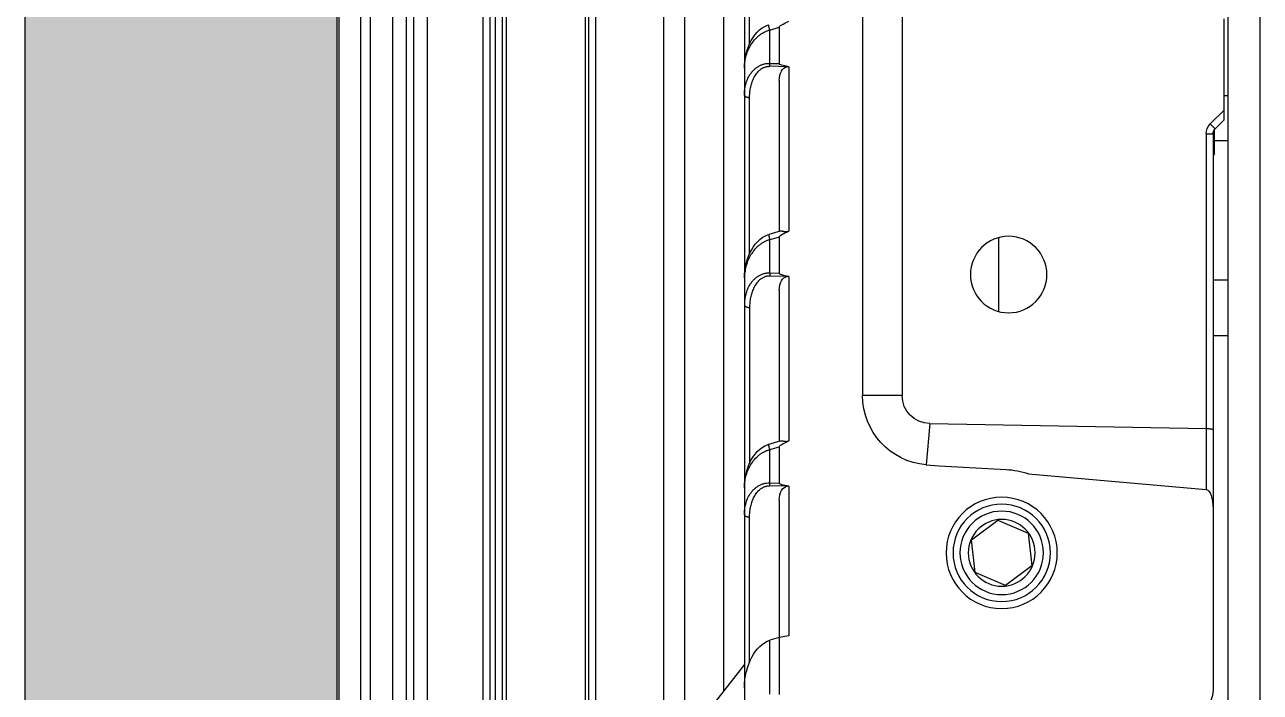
# Model space of a CAD drawing. Header units: millimetres. Extents: x 620 to 19791, y 2539 to 6969.
# Drawn here: x 18899.4 to 18988.3, y 3835.2 to 3883.2 of the extents above; entities that cross this region are included whole.
import ezdxf

# ---------------------------------------------------------------- set-up
doc = ezdxf.new("R2010")
doc.units = ezdxf.units.MM
for name, color, linetype in [('02___PRT_ALL_AXES', 7, 'Continuous'), ('_88746', 7, 'Continuous'), ('DIM', 4, 'Continuous')]:
    doc.layers.add(name, color=color, linetype=linetype)

# ---------------------------------------------------------------- blocks, each defined once
blk = doc.blocks.new('ETYFHGJM')
at = {"color": 7, "linetype": 'Continuous'}
for p, q in [((11719.627, 4129.119), (11719.627, 3869.208)), ((11718.127, 4125.053), (11718.127, 3861.381)), ((11717.762, 3915.742), (11717.762, 3920.178)), ((11709.627, 3919.867), (11709.627, 3890.47)), ((11706.784, 3918.267), (11706.784, 3890.47)), ((11716.301, 3916.738), (11715.627, 3916.94)), ((11715.627, 3916.94), (11715.627, 3914.329)), ((11716.301, 3914.346), (11716.301, 3916.738)), ((11714.927, 3914.099), (11714.927, 3902.295)), ((11715.06, 3914.1), (11716.301, 3914.132)), ((11716.301, 3914.346), (11715.627, 3914.329)), ((11715.627, 3913.114), (11715.627, 3902.272)), ((11683.627, 3910.289), (11683.627, 3912.039)), ((11717.762, 3900.666), (11717.762, 3911.868)), ((11683.627, 3910.983), (11684.621, 3909.989)), ((11683.627, 3910.289), (11684.281, 3909.635)), ((11684.914, 3909.281), (11684.427, 3909.281)), ((11684.427, 3909.281), (11684.427, 3869.317)), ((11684.914, 3909.281), (11684.914, 3888.101)), ((11715.552, 3902.294), (11716.381, 3902.045)), ((11699.827, 3896.507), (11699.827, 3901.821)), ((11715.627, 3901.865), (11716.301, 3901.662)), ((11715.627, 3901.865), (11715.627, 3899.253)), ((11716.301, 3899.27), (11716.301, 3901.662)), ((11714.927, 3899.023), (11714.927, 3887.219)), ((11715.06, 3899.025), (11716.301, 3899.056)), ((11715.627, 3899.253), (11716.301, 3899.27)), ((11715.627, 3898.038), (11715.627, 3887.196)), ((11717.762, 3896.792), (11717.762, 3885.591)), ((11706.784, 3890.47), (11709.627, 3890.47)), ((11684.912, 3888.101), (11684.912, 3883.726)), ((11704.803, 3888.458), (11684.914, 3888.101)), ((11704.803, 3888.458), (11705.063, 3885.489)), ((11716.381, 3886.97), (11715.552, 3887.219)), ((11716.301, 3886.587), (11715.627, 3886.789)), ((11715.627, 3886.789), (11715.627, 3884.178)), ((11716.301, 3884.195), (11716.301, 3886.587)), ((11704.132, 3885.408), (11699.313, 3885.155)), ((11705.063, 3885.489), (11704.132, 3885.408)), ((11697.698, 3884.845), (11684.912, 3883.726)), ((11714.927, 3883.948), (11714.927, 3873.195)), ((11715.06, 3883.949), (11716.301, 3883.981)), ((11716.301, 3884.195), (11715.627, 3884.178)), ((11715.627, 3882.963), (11715.627, 3868.986)), ((11699.907, 3881.514), (11697.731, 3880.581)), ((11701.803, 3880.096), (11699.907, 3881.514)), ((11717.762, 3871.315), (11717.762, 3881.717)), ((11697.731, 3880.581), (11697.451, 3878.231)), ((11701.523, 3877.746), (11701.803, 3880.096)), ((11697.451, 3878.231), (11699.347, 3876.813)), ((11699.347, 3876.813), (11701.523, 3877.746)), ((11714.927, 3873.195), (11715.627, 3873.081)), ((11715.627, 3873.081), (11716.301, 3872.878)), ((11716.301, 3869.004), (11716.301, 3872.878)), ((11720.627, 3867.939), (11718.127, 3871.112))]:
    blk.add_line(p, q, dxfattribs=at)
for points in [[(11718.127, 3913.998), (11718.119, 3914.265), (11718.086, 3914.599), (11718.03, 3914.916), (11717.955, 3915.216), (11717.864, 3915.495), (11717.757, 3915.753), (11717.638, 3915.99), (11717.507, 3916.208), (11717.364, 3916.408), (11717.207, 3916.589), (11717.039, 3916.749), (11716.861, 3916.887), (11716.673, 3917.001), (11716.48, 3917.088), (11716.381, 3917.121)], [(11718.127, 3898.922), (11718.119, 3899.193), (11718.086, 3899.524), (11718.03, 3899.842), (11717.955, 3900.142), (11717.862, 3900.425), (11717.753, 3900.687), (11717.632, 3900.927), (11717.499, 3901.146), (11717.353, 3901.345), (11717.197, 3901.524), (11717.029, 3901.683), (11716.851, 3901.818), (11716.665, 3901.93), (11716.472, 3902.015), (11716.381, 3902.045)], [(11718.127, 3883.847), (11718.119, 3884.115), (11718.086, 3884.448), (11718.03, 3884.766), (11717.955, 3885.065), (11717.864, 3885.344), (11717.757, 3885.602), (11717.638, 3885.84), (11717.507, 3886.057), (11717.364, 3886.257), (11717.207, 3886.438), (11717.039, 3886.598), (11716.861, 3886.737), (11716.673, 3886.85), (11716.48, 3886.937), (11716.381, 3886.97)]]:
    blk.add_lwpolyline(points, dxfattribs=at)
for radius in [4, 3.5, 2.4]:
    blk.add_circle((11699.627, 3879.164), radius, dxfattribs=at)
for centre, radius, start, end in [((11683.927, 3909.281), 0.5, 0, 45.00042), ((11683.914, 3909.281), 1, 0, 45), ((11704.627, 3890.47), 5, 275, 0), ((11699.627, 3879.164), 6, 93, 108.75533), ((11686.427, 3869.317), 2, 180, 268)]:
    blk.add_arc(centre, radius, start, end, dxfattribs=at)
for centre, major_axis, ratio, start_param, end_param in [((11711.038, 3918.307), (4.588, -1.377), 0.083503, 0.025059, 0.58464), ((11711.038, 3914.213), (-4.589, -0.117), 0.087128, 2.57979, 3.139371), ((11714.927, 3913), (0.119, 1.102), 0.625869, -1.399955, -0.020975), ((11711.038, 3903.232), (4.588, -1.377), 0.083503, 0.025059, 0.58464), ((11711.038, 3899.137), (4.589, 0.117), 0.087128, -0.561803, -0.002222), ((11714.927, 3897.924), (0.119, 1.102), 0.625869, -1.399955, -0.020975), ((11704.767, 3890.47), (2.018, 0), 0.997597, -1.552812, 0), ((11711.038, 3888.156), (4.588, -1.377), 0.083503, 0.025059, 0.58464), ((11684.927, 3882.308), (0, -1.419), 0.352375, -3.110774, -1.570796), ((11711.038, 3884.062), (-4.589, -0.117), 0.087128, 2.57979, 3.139371), ((11714.927, 3882.849), (0.119, 1.102), 0.625869, -1.399955, -0.020975), ((11716.127, 3869.779), (-0.34, 3.149), 0.625869, -1.741638, -0.258108)]:
    blk.add_ellipse(centre, major_axis=major_axis, ratio=ratio, start_param=start_param, end_param=end_param, dxfattribs=at)
for points, knots in [([(11716.301, 3916.738), (11716.309, 3916.762), (11716.323, 3916.81), (11716.341, 3916.88), (11716.358, 3916.945), (11716.369, 3916.994), (11716.376, 3917.029), (11716.38, 3917.052), (11716.383, 3917.071), (11716.385, 3917.086), (11716.386, 3917.095), (11716.386, 3917.102), (11716.386, 3917.107), (11716.386, 3917.111), (11716.385, 3917.115), (11716.384, 3917.118), (11716.383, 3917.12), (11716.382, 3917.12), (11716.381, 3917.121)], [0, 0, 0, 0, 0.194087, 0.380069, 0.55108, 0.700836, 0.765999, 0.823888, 0.873984, 0.915878, 0.933647, 0.94926, 0.962709, 0.974003, 0.983177, 0.990338, 0.995744, 1, 1, 1, 1]), ([(11718.127, 3913.998), (11718.127, 3914.132), (11718.11, 3914.402), (11718.033, 3914.805), (11717.905, 3915.202), (11717.721, 3915.588), (11717.477, 3915.956), (11717.218, 3916.233), (11716.974, 3916.429), (11716.769, 3916.559), (11716.544, 3916.667), (11716.384, 3916.718), (11716.301, 3916.738)], [0, 0, 0, 0, 0.114157, 0.229711, 0.347349, 0.467857, 0.592213, 0.721633, 0.78874, 0.857568, 0.928087, 1, 1, 1, 1]), ([(11714.927, 3914.099), (11714.949, 3914.102), (11714.994, 3914.106), (11715.038, 3914.103), (11715.06, 3914.1)], [0, 0, 0, 0, 0.502289, 1, 1, 1, 1]), ([(11718.127, 3912.082), (11718.127, 3912.207), (11718.116, 3912.395), (11718.077, 3912.643), (11718.022, 3912.889), (11717.921, 3913.191), (11717.773, 3913.476), (11717.622, 3913.689), (11717.491, 3913.841), (11717.34, 3913.981), (11717.169, 3914.106), (11716.978, 3914.211), (11716.766, 3914.29), (11716.538, 3914.339), (11716.381, 3914.347), (11716.301, 3914.346)], [0, 0, 0, 0, 0.115995, 0.173963, 0.232018, 0.348771, 0.46744, 0.528045, 0.589806, 0.653038, 0.718084, 0.785268, 0.854787, 0.926541, 1, 1, 1, 1]), ([(11716.301, 3914.132), (11716.302, 3914.166), (11716.303, 3914.237), (11716.302, 3914.309), (11716.301, 3914.346)], [0, 0, 0, 0, 0.479364, 1, 1, 1, 1]), ([(11717.762, 3911.868), (11717.762, 3911.987), (11717.751, 3912.226), (11717.7, 3912.58), (11717.627, 3912.87), (11717.547, 3913.096), (11717.475, 3913.261), (11717.39, 3913.422), (11717.256, 3913.629), (11717.089, 3913.818), (11716.885, 3913.972), (11716.738, 3914.048), (11716.611, 3914.093), (11716.51, 3914.117), (11716.407, 3914.131), (11716.337, 3914.133), (11716.301, 3914.132)], [0, 0, 0, 0, 0.120259, 0.240287, 0.360446, 0.420758, 0.481329, 0.542282, 0.603781, 0.72918, 0.793974, 0.860614, 0.894755, 0.929412, 0.964534, 1, 1, 1, 1]), ([(11717.762, 3911.868), (11717.786, 3911.869), (11717.834, 3911.873), (11717.903, 3911.887), (11717.966, 3911.908), (11718.021, 3911.934), (11718.066, 3911.966), (11718.1, 3912.001), (11718.119, 3912.035), (11718.126, 3912.062), (11718.127, 3912.075), (11718.127, 3912.082)], [0, 0, 0, 0, 0.159673, 0.31372, 0.458654, 0.591786, 0.711428, 0.817466, 0.911989, 0.956472, 1, 1, 1, 1]), ([(11684.621, 3909.989), (11684.598, 3909.966), (11684.554, 3909.921), (11684.5, 3909.866), (11684.458, 3909.824), (11684.43, 3909.795), (11684.403, 3909.767), (11684.378, 3909.742), (11684.356, 3909.718), (11684.336, 3909.698), (11684.321, 3909.682), (11684.311, 3909.671), (11684.305, 3909.664), (11684.299, 3909.658), (11684.294, 3909.652), (11684.29, 3909.647), (11684.286, 3909.643), (11684.284, 3909.64), (11684.282, 3909.638), (11684.281, 3909.636), (11684.28, 3909.635), (11684.28, 3909.635), (11684.281, 3909.635)], [0, 0, 0, 0, 0.195909, 0.38376, 0.472438, 0.556507, 0.635161, 0.70767, 0.773345, 0.831581, 0.881819, 0.903794, 0.923602, 0.941191, 0.956527, 0.969577, 0.980309, 0.988699, 0.99474, 0.998445, 0.999454, 1, 1, 1, 1]), ([(11715.552, 3902.294), (11715.544, 3902.296), (11715.528, 3902.3), (11715.501, 3902.301), (11715.472, 3902.3), (11715.44, 3902.297), (11715.406, 3902.292), (11715.357, 3902.283), (11715.304, 3902.273), (11715.249, 3902.264), (11715.206, 3902.258), (11715.161, 3902.253), (11715.114, 3902.252), (11715.067, 3902.255), (11715.019, 3902.263), (11714.972, 3902.276), (11714.942, 3902.288), (11714.927, 3902.295)], [0, 0, 0, 0, 0.037591, 0.079248, 0.125257, 0.175575, 0.22996, 0.288084, 0.414107, 0.481299, 0.550839, 0.622431, 0.695789, 0.770586, 0.846501, 0.923108, 1, 1, 1, 1]), ([(11716.381, 3902.045), (11716.382, 3902.045), (11716.383, 3902.044), (11716.384, 3902.042), (11716.385, 3902.04), (11716.386, 3902.036), (11716.386, 3902.032), (11716.386, 3902.026), (11716.386, 3902.02), (11716.385, 3902.01), (11716.383, 3901.996), (11716.38, 3901.976), (11716.376, 3901.954), (11716.369, 3901.919), (11716.358, 3901.869), (11716.341, 3901.805), (11716.323, 3901.735), (11716.309, 3901.687), (11716.301, 3901.662)], [0, 0, 0, 0, 0.004256, 0.009662, 0.016824, 0.025998, 0.037292, 0.050742, 0.066354, 0.084123, 0.126018, 0.176114, 0.234003, 0.299166, 0.448923, 0.619932, 0.805914, 1, 1, 1, 1]), ([(11716.301, 3901.662), (11716.384, 3901.642), (11716.544, 3901.591), (11716.769, 3901.484), (11716.974, 3901.353), (11717.218, 3901.158), (11717.477, 3900.88), (11717.721, 3900.512), (11717.905, 3900.126), (11718.033, 3899.729), (11718.11, 3899.327), (11718.127, 3899.057), (11718.127, 3898.922)], [0, 0, 0, 0, 0.071907, 0.142424, 0.211255, 0.278364, 0.407788, 0.532146, 0.652655, 0.770291, 0.885844, 1, 1, 1, 1]), ([(11714.927, 3899.023), (11714.949, 3899.027), (11714.994, 3899.031), (11715.038, 3899.028), (11715.06, 3899.025)], [0, 0, 0, 0, 0.502289, 1, 1, 1, 1]), ([(11716.301, 3899.27), (11716.381, 3899.272), (11716.538, 3899.263), (11716.766, 3899.215), (11716.977, 3899.135), (11717.169, 3899.031), (11717.34, 3898.906), (11717.491, 3898.766), (11717.622, 3898.614), (11717.773, 3898.4), (11717.921, 3898.115), (11718.042, 3897.754), (11718.112, 3897.383), (11718.127, 3897.132), (11718.127, 3897.006)], [0, 0, 0, 0, 0.073456, 0.145212, 0.214736, 0.281927, 0.34698, 0.410217, 0.471982, 0.532592, 0.651272, 0.768029, 0.883995, 1, 1, 1, 1]), ([(11716.301, 3899.27), (11716.302, 3899.233), (11716.303, 3899.162), (11716.302, 3899.091), (11716.301, 3899.056)], [0, 0, 0, 0, 0.520636, 1, 1, 1, 1]), ([(11716.301, 3899.056), (11716.337, 3899.057), (11716.407, 3899.055), (11716.51, 3899.041), (11716.611, 3899.017), (11716.738, 3898.973), (11716.885, 3898.896), (11717.089, 3898.743), (11717.256, 3898.554), (11717.39, 3898.347), (11717.503, 3898.133), (11717.612, 3897.853), (11717.7, 3897.505), (11717.751, 3897.15), (11717.762, 3896.912), (11717.762, 3896.792)], [0, 0, 0, 0, 0.035465, 0.070586, 0.105244, 0.139388, 0.206036, 0.270837, 0.39625, 0.457756, 0.518712, 0.639533, 0.759696, 0.879732, 1, 1, 1, 1]), ([(11718.127, 3897.006), (11718.127, 3897), (11718.126, 3896.986), (11718.119, 3896.959), (11718.1, 3896.926), (11718.066, 3896.89), (11718.021, 3896.859), (11717.966, 3896.832), (11717.903, 3896.812), (11717.834, 3896.798), (11717.786, 3896.793), (11717.762, 3896.792)], [0, 0, 0, 0, 0.043528, 0.088011, 0.182534, 0.288572, 0.408214, 0.541346, 0.68628, 0.840327, 1, 1, 1, 1]), ([(11684.912, 3888.101), (11684.895, 3888.101), (11684.863, 3888.1), (11684.816, 3888.099), (11684.769, 3888.097), (11684.711, 3888.092), (11684.643, 3888.086), (11684.58, 3888.076), (11684.536, 3888.067), (11684.508, 3888.06), (11684.484, 3888.053), (11684.464, 3888.045), (11684.448, 3888.037), (11684.438, 3888.029), (11684.432, 3888.023), (11684.429, 3888.019), (11684.427, 3888.015), (11684.427, 3888.012), (11684.427, 3888.01)], [0, 0, 0, 0, 0.095511, 0.189885, 0.282176, 0.37155, 0.538354, 0.684491, 0.7483, 0.805285, 0.855097, 0.897515, 0.932511, 0.960386, 0.971934, 0.982146, 0.99135, 1, 1, 1, 1]), ([(11715.552, 3887.219), (11715.544, 3887.221), (11715.528, 3887.224), (11715.501, 3887.226), (11715.472, 3887.225), (11715.44, 3887.222), (11715.406, 3887.217), (11715.357, 3887.208), (11715.304, 3887.198), (11715.249, 3887.188), (11715.206, 3887.182), (11715.161, 3887.178), (11715.114, 3887.177), (11715.067, 3887.18), (11715.019, 3887.188), (11714.972, 3887.201), (11714.942, 3887.213), (11714.927, 3887.219)], [0, 0, 0, 0, 0.037591, 0.079248, 0.125257, 0.175575, 0.22996, 0.288084, 0.414107, 0.481299, 0.550839, 0.622431, 0.695789, 0.770586, 0.846501, 0.923108, 1, 1, 1, 1]), ([(11716.301, 3886.587), (11716.309, 3886.611), (11716.323, 3886.659), (11716.341, 3886.729), (11716.358, 3886.794), (11716.369, 3886.843), (11716.376, 3886.879), (11716.38, 3886.901), (11716.383, 3886.92), (11716.385, 3886.935), (11716.386, 3886.945), (11716.386, 3886.951), (11716.386, 3886.956), (11716.386, 3886.961), (11716.385, 3886.964), (11716.384, 3886.967), (11716.383, 3886.969), (11716.382, 3886.97), (11716.381, 3886.97)], [0, 0, 0, 0, 0.194087, 0.380069, 0.55108, 0.700836, 0.765999, 0.823888, 0.873984, 0.915878, 0.933647, 0.94926, 0.962709, 0.974003, 0.983177, 0.990338, 0.995744, 1, 1, 1, 1]), ([(11718.127, 3883.847), (11718.127, 3883.981), (11718.11, 3884.252), (11718.033, 3884.654), (11717.905, 3885.051), (11717.721, 3885.437), (11717.477, 3885.805), (11717.218, 3886.082), (11716.974, 3886.278), (11716.769, 3886.408), (11716.544, 3886.516), (11716.384, 3886.567), (11716.301, 3886.587)], [0, 0, 0, 0, 0.114157, 0.229711, 0.347349, 0.467857, 0.592213, 0.721633, 0.78874, 0.857568, 0.928087, 1, 1, 1, 1]), ([(11714.927, 3883.948), (11714.949, 3883.951), (11714.994, 3883.956), (11715.038, 3883.952), (11715.06, 3883.949)], [0, 0, 0, 0, 0.502304, 1, 1, 1, 1]), ([(11718.127, 3881.931), (11718.127, 3882.056), (11718.116, 3882.245), (11718.077, 3882.492), (11718.022, 3882.738), (11717.921, 3883.04), (11717.773, 3883.325), (11717.622, 3883.538), (11717.491, 3883.69), (11717.34, 3883.83), (11717.169, 3883.955), (11716.978, 3884.06), (11716.766, 3884.14), (11716.538, 3884.188), (11716.381, 3884.197), (11716.301, 3884.195)], [0, 0, 0, 0, 0.115995, 0.173963, 0.232018, 0.348771, 0.46744, 0.528045, 0.589806, 0.653038, 0.718084, 0.785268, 0.854787, 0.926541, 1, 1, 1, 1]), ([(11716.301, 3883.981), (11716.302, 3884.015), (11716.303, 3884.087), (11716.302, 3884.158), (11716.301, 3884.195)], [0, 0, 0, 0, 0.479364, 1, 1, 1, 1]), ([(11717.762, 3881.717), (11717.762, 3881.836), (11717.751, 3882.075), (11717.7, 3882.43), (11717.627, 3882.719), (11717.547, 3882.945), (11717.475, 3883.111), (11717.39, 3883.271), (11717.256, 3883.478), (11717.089, 3883.668), (11716.885, 3883.821), (11716.738, 3883.897), (11716.611, 3883.942), (11716.51, 3883.966), (11716.407, 3883.98), (11716.337, 3883.982), (11716.301, 3883.981)], [0, 0, 0, 0, 0.120259, 0.240287, 0.360446, 0.420758, 0.481329, 0.542282, 0.603781, 0.72918, 0.793974, 0.860614, 0.894755, 0.929412, 0.964534, 1, 1, 1, 1]), ([(11717.762, 3881.717), (11717.786, 3881.718), (11717.834, 3881.723), (11717.903, 3881.737), (11717.966, 3881.757), (11718.021, 3881.783), (11718.066, 3881.815), (11718.1, 3881.85), (11718.119, 3881.884), (11718.126, 3881.911), (11718.127, 3881.924), (11718.127, 3881.931)], [0, 0, 0, 0, 0.159673, 0.31372, 0.458654, 0.591786, 0.711428, 0.817466, 0.911989, 0.956472, 1, 1, 1, 1])]:
    blk.add_open_spline(points, degree=3, knots=knots, dxfattribs=at)
at = {"layer": '02___PRT_ALL_AXES', "color": 7, "linetype": 'Continuous'}
for centre, radius in [((11699.127, 3899.164), 2.75), ((11699.627, 3879.164), 3)]:
    blk.add_circle(centre, radius, dxfattribs=at)
at = {"layer": '_88746', "color": 7, "linetype": 'Continuous'}
for p, q in [((11681.027, 3830.414), (11681.027, 3999.164)), ((11683.327, 3830.414), (11683.327, 3999.164)), ((11683.627, 3912.039), (11683.627, 3917.539)), ((11683.627, 3912.039), (11683.327, 3912.039)), ((11684.327, 3907.789), (11684.327, 3909.581)), ((11684.327, 3908.789), (11683.327, 3908.789)), ((11684.427, 3907.789), (11684.327, 3907.789)), ((11684.427, 3898.789), (11683.327, 3898.789)), ((11684.427, 3894.789), (11683.327, 3894.789))]:
    blk.add_line(p, q, dxfattribs=at)
blk = doc.blocks.new('*U124')
blk.add_blockref('ETYFHGJM', (-11700.827, -4002.914))
blk = doc.blocks.new('*U125')
at = {"color": 0, "linetype": 'ByBlock', "lineweight": -2, "transparency": 16777216}
blk.add_blockref('*U124', (0, 0), dxfattribs=at)
blk = doc.blocks.new('STDGB')
at = {"color": 2, "linetype": 'Continuous'}
for p, q in [((11938.212, 3865.817), (11938.212, 3944.817)), ((11949.212, 3944.817), (11938.212, 3944.817)), ((11938.359, 3865.817), (11938.359, 3944.817)), ((11939.92, 3865.817), (11939.92, 3944.817)), ((11940.627, 3865.817), (11940.627, 3944.817)), ((11942.212, 3865.817), (11942.212, 3944.817)), ((11943.212, 3865.817), (11943.212, 3944.817)), ((11943.712, 3944.817), (11943.712, 3865.817)), ((11948.712, 3865.817), (11948.712, 3944.817)), ((11949.212, 3865.817), (11949.212, 3944.817)), ((11949.212, 3865.817), (11938.212, 3865.817))]:
    blk.add_line(p, q, dxfattribs=at)
blk = doc.blocks.new('tyfjg')
at = {"color": 30, "linetype": 'Continuous', "true_color": 0xf26722}
for p, q in [((6005.128, 3408.494), (7001.628, 3408.494)), ((6005.128, 3406.994), (7001.628, 3406.994)), ((6005.128, 3402.094), (7001.628, 3402.094)), ((6005.128, 3401.594), (7001.628, 3401.594)), ((7001.628, 3401.334), (6005.128, 3401.334)), ((7001.628, 3395.655), (6005.128, 3395.655)), ((6005.128, 3395.394), (7001.628, 3395.394)), ((6005.128, 3394.894), (7001.628, 3394.894)), ((6005.128, 3389.994), (7001.628, 3389.994)), ((6005.128, 3388.494), (7001.628, 3388.494))]:
    blk.add_line(p, q, dxfattribs=at)

msp = doc.modelspace()

# ---------------------------------------------------------------- hatches: boundary and pattern name
h = msp.add_hatch()
h.set_pattern_fill('ANSI36', color=256, scale=4)
h.set_pattern_definition([(45, (2911.064, 2147.77), (6.735192, 24.695704), [31.75, -6.35, 0, -6.35])])
h.paths.add_polyline_path([(18899.43688, 3728.41603), (18921.90428, 3728.41603), (18921.90428, 5626.66817), (18899.43688, 5626.66817)])

# ---------------------------------------------------------------- linework, layer by layer
at = {"layer": 'DIM', "color": 0}
msp.add_lwpolyline([(18899.43688, 5626.66817), (18899.43688, 3728.41603), (18921.90428, 3728.41603), (18921.90428, 5626.66817)], close=True, dxfattribs=at)

# ---------------------------------------------------------------- block references
at = {"xscale": -1}
msp.add_blockref('*U125', (18968.50428, 3968.98875), dxfattribs=at)
at = {"rotation": 90}
msp.add_blockref('tyfjg', (22335.39868, -2206.02442), dxfattribs=at)
msp.add_blockref('STDGB', (6983.69187, -57.45397))

doc.saveas('drawing.dxf')
